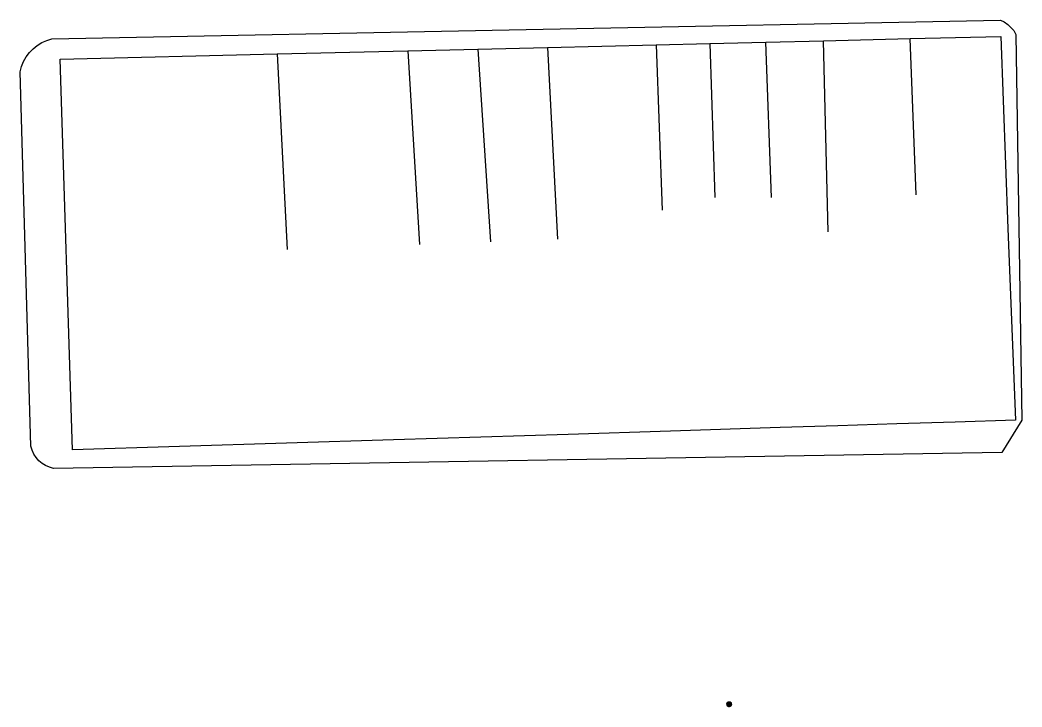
# Model space of a CAD drawing. Header units: metres. Extents: x 668617 to 675126, y 2286318 to 2293677.
# Drawn here: x 669939.6 to 670067.8, y 2287046 to 2287133.8 of the extents above; entities that cross this region are included whole.
import ezdxf

# ---------------------------------------------------------------- set-up
doc = ezdxf.new("R2010")
doc.units = ezdxf.units.M
doc.header["$MEASUREMENT"] = 0
for name, color, linetype in [('DMTG-PB-BANQUETAS', 251, 'Continuous'), ('DMTG-PB-LOTIFICACION', 253, 'Continuous'), ('DMTG-PB-MANZANAS', 251, 'Continuous')]:
    doc.layers.add(name, color=color, linetype=linetype)
doc.layers.add('VEGETACIÓN', color=96, linetype='Continuous', lineweight=0)

# ---------------------------------------------------------------- blocks, each defined once
blk = doc.blocks.new('VEGETACION PLAN 5')
at = {"layer": 'VEGETACIÓN'}
for p, q in [((3147.31, 2931.66), (3147.11, 2931.61)), ((3147.11, 2931.61), (3147.31, 2931.66)), ((3147.31, 2931.66), (3147.11, 2931.61)), ((3147.11, 2931.61), (3147.31, 2931.66)), ((3147.31, 2931.55), (3147.13, 2931.7)), ((3147.13, 2931.7), (3147.31, 2931.55)), ((3147.31, 2931.66), (3147.18, 2931.75)), ((3147.18, 2931.75), (3147.31, 2931.66)), ((3147.31, 2931.66), (3147.18, 2931.75)), ((3147.18, 2931.75), (3147.31, 2931.66)), ((3147.46, 2931.68), (3147.22, 2931.81)), ((3147.22, 2931.81), (3147.46, 2931.68)), ((3147.46, 2931.68), (3147.22, 2931.81)), ((3147.22, 2931.81), (3147.46, 2931.68)), ((3147.39, 2931.79), (3147.25, 2931.87)), ((3147.25, 2931.87), (3147.39, 2931.79)), ((3147.39, 2931.79), (3147.25, 2931.87)), ((3147.25, 2931.87), (3147.39, 2931.79)), ((3147.47, 2931.8), (3147.3, 2931.93)), ((3147.3, 2931.93), (3147.47, 2931.8)), ((3147.47, 2931.8), (3147.3, 2931.93)), ((3147.3, 2931.93), (3147.47, 2931.8)), ((3147.46, 2931.68), (3147.31, 2931.66)), ((3147.31, 2931.66), (3147.46, 2931.68)), ((3147.46, 2931.68), (3147.31, 2931.66)), ((3147.31, 2931.66), (3147.46, 2931.68)), ((3147.56, 2931.77), (3147.36, 2932)), ((3147.36, 2932), (3147.56, 2931.77)), ((3147.56, 2931.77), (3147.36, 2932)), ((3147.36, 2932), (3147.56, 2931.77)), ((3147.68, 2931.83), (3147.39, 2932.03)), ((3147.39, 2932.03), (3147.68, 2931.83)), ((3147.68, 2931.83), (3147.39, 2932.03)), ((3147.39, 2932.03), (3147.68, 2931.83)), ((3147.47, 2931.8), (3147.39, 2931.79)), ((3147.39, 2931.79), (3147.47, 2931.8)), ((3147.47, 2931.8), (3147.39, 2931.79)), ((3147.39, 2931.79), (3147.47, 2931.8)), ((3147.77, 2931.62), (3147.46, 2931.68)), ((3147.46, 2931.68), (3147.77, 2931.62)), ((3147.77, 2931.62), (3147.46, 2931.68)), ((3147.46, 2931.68), (3147.77, 2931.62)), ((3147.56, 2931.77), (3147.47, 2931.8)), ((3147.47, 2931.8), (3147.56, 2931.77)), ((3147.56, 2931.77), (3147.47, 2931.8)), ((3147.47, 2931.8), (3147.56, 2931.77)), ((3147.66, 2931.89), (3147.48, 2932.11)), ((3147.48, 2932.11), (3147.66, 2931.89)), ((3147.66, 2931.89), (3147.48, 2932.11)), ((3147.48, 2932.11), (3147.66, 2931.89)), ((3147.77, 2931.62), (3147.56, 2931.77)), ((3147.56, 2931.77), (3147.77, 2931.62)), ((3147.77, 2931.62), (3147.56, 2931.77)), ((3147.56, 2931.77), (3147.77, 2931.62)), ((3147.62, 2932.04), (3147.59, 2932.21)), ((3147.59, 2932.21), (3147.62, 2932.04)), ((3147.62, 2932.04), (3147.59, 2932.21)), ((3147.59, 2932.21), (3147.62, 2932.04)), ((3147.62, 2932.04), (3147.68, 2932.24)), ((3147.68, 2932.24), (3147.62, 2932.04)), ((3147.62, 2932.04), (3147.68, 2932.24)), ((3147.68, 2932.24), (3147.62, 2932.04)), ((3147.79, 2931.92), (3147.62, 2932.23)), ((3147.62, 2932.23), (3147.79, 2931.92)), ((3147.79, 2931.92), (3147.62, 2932.23)), ((3147.62, 2932.23), (3147.79, 2931.92)), ((3147.66, 2931.89), (3147.62, 2932.04)), ((3147.62, 2932.04), (3147.66, 2931.89)), ((3147.66, 2931.89), (3147.62, 2932.04)), ((3147.62, 2932.04), (3147.66, 2931.89)), ((3147.68, 2931.83), (3147.66, 2931.89)), ((3147.66, 2931.89), (3147.68, 2931.83)), ((3147.68, 2931.83), (3147.66, 2931.89)), ((3147.66, 2931.89), (3147.68, 2931.83)), ((3147.77, 2931.62), (3147.68, 2931.83)), ((3147.68, 2931.83), (3147.77, 2931.62)), ((3147.77, 2931.62), (3147.68, 2931.83)), ((3147.68, 2931.83), (3147.77, 2931.62)), ((3147.76, 2932.17), (3147.7, 2932.27)), ((3147.7, 2932.27), (3147.76, 2932.17)), ((3147.76, 2932.17), (3147.7, 2932.27)), ((3147.7, 2932.27), (3147.76, 2932.17)), ((3147.79, 2931.92), (3147.76, 2932.17)), ((3147.76, 2932.17), (3147.79, 2931.92)), ((3147.79, 2931.92), (3147.76, 2932.17)), ((3147.76, 2932.17), (3147.79, 2931.92)), ((3147.77, 2931.62), (3147.94, 2931.5)), ((3147.88, 2931.48), (3147.77, 2931.62)), ((3147.77, 2931.62), (3147.94, 2931.5)), ((3147.83, 2932.14), (3147.79, 2932.26)), ((3147.79, 2932.26), (3147.83, 2932.14)), ((3147.81, 2931.8), (3147.79, 2931.92)), ((3147.79, 2931.92), (3147.81, 2931.8)), ((3147.81, 2931.8), (3147.79, 2931.92)), ((3147.79, 2931.92), (3147.81, 2931.8)), ((3147.91, 2931.72), (3147.81, 2931.8)), ((3147.81, 2931.8), (3147.91, 2931.72)), ((3147.91, 2931.72), (3147.81, 2931.8)), ((3147.81, 2931.8), (3147.91, 2931.72)), ((3147.83, 2932.14), (3147.82, 2932.3)), ((3147.82, 2932.3), (3147.83, 2932.14)), ((3147.96, 2931.83), (3147.83, 2932.14)), ((3147.83, 2932.14), (3147.96, 2931.83)), ((3147.91, 2931.72), (3147.9, 2932.32)), ((3147.9, 2932.32), (3147.91, 2931.72)), ((3147.91, 2931.72), (3147.9, 2932.32)), ((3147.9, 2932.32), (3147.91, 2931.72)), ((3147.94, 2931.5), (3147.91, 2931.72)), ((3147.91, 2931.72), (3147.94, 2931.5)), ((3147.94, 2931.5), (3147.91, 2931.72)), ((3147.91, 2931.72), (3147.94, 2931.5)), ((3147.99, 2932.13), (3147.96, 2932.34)), ((3147.96, 2932.34), (3147.99, 2932.13)), ((3147.96, 2931.83), (3147.99, 2932.13)), ((3147.99, 2932.13), (3147.96, 2931.83)), ((3148.08, 2931.59), (3147.96, 2931.83)), ((3147.96, 2931.83), (3148.08, 2931.59)), ((3148.05, 2932.02), (3148.01, 2932.36)), ((3148.01, 2932.36), (3148.05, 2932.02)), ((3148.05, 2932.02), (3148.01, 2932.36)), ((3148.01, 2932.36), (3148.05, 2932.02)), ((3148.17, 2932.11), (3148.04, 2932.34)), ((3148.04, 2932.34), (3148.17, 2932.11)), ((3148.05, 2932.02), (3148.08, 2932.38)), ((3148.08, 2932.38), (3148.05, 2932.02)), ((3148.05, 2932.02), (3148.08, 2932.38)), ((3148.08, 2932.38), (3148.05, 2932.02)), ((3148.13, 2931.82), (3148.05, 2932.02)), ((3148.05, 2932.02), (3148.13, 2931.82)), ((3148.13, 2931.82), (3148.05, 2932.02)), ((3148.07, 2931.45), (3148.08, 2931.59)), ((3148.08, 2931.59), (3148.07, 2931.45)), ((3148.07, 2931.45), (3148.08, 2931.59)), ((3148.07, 2931.45), (3148.08, 2931.59)), ((3148.08, 2931.59), (3148.13, 2931.82)), ((3148.13, 2931.82), (3148.08, 2931.59)), ((3148.08, 2931.59), (3148.13, 2931.82)), ((3148.08, 2931.59), (3148.11, 2931.45)), ((3148.13, 2931.82), (3148.17, 2932.11)), ((3148.17, 2932.11), (3148.13, 2931.82)), ((3148.17, 2932.11), (3148.22, 2932.37)), ((3148.22, 2932.37), (3148.17, 2932.11)), ((3148.23, 2931.54), (3148.32, 2931.7)), ((3148.32, 2931.7), (3148.23, 2931.54)), ((3148.29, 2931.99), (3148.26, 2932.36)), ((3148.26, 2932.36), (3148.29, 2931.99)), ((3148.27, 2931.41), (3148.47, 2931.63)), ((3148.47, 2931.63), (3148.27, 2931.41)), ((3148.29, 2931.99), (3148.33, 2932.08)), ((3148.33, 2932.08), (3148.29, 2931.99)), ((3148.3, 2931.84), (3148.29, 2931.99)), ((3148.29, 2931.99), (3148.3, 2931.84)), ((3148.3, 2931.84), (3148.41, 2932)), ((3148.41, 2932), (3148.3, 2931.84)), ((3148.32, 2931.7), (3148.3, 2931.84)), ((3148.3, 2931.84), (3148.32, 2931.7)), ((3148.32, 2931.7), (3148.5, 2931.9)), ((3148.5, 2931.9), (3148.32, 2931.7)), ((3148.33, 2932.08), (3148.37, 2932.36)), ((3148.37, 2932.36), (3148.33, 2932.08)), ((3148.33, 2932.08), (3148.46, 2932.32)), ((3148.46, 2932.32), (3148.33, 2932.08)), ((3148.41, 2932), (3148.73, 2932.21)), ((3148.73, 2932.21), (3148.41, 2932)), ((3148.41, 2932), (3148.48, 2932.1)), ((3148.48, 2932.1), (3148.41, 2932)), ((3148.48, 2932.1), (3148.47, 2932.32)), ((3148.47, 2932.32), (3148.48, 2932.1)), ((3148.47, 2931.63), (3148.81, 2932.19)), ((3148.81, 2932.19), (3148.47, 2931.63)), ((3148.47, 2931.63), (3148.62, 2931.74)), ((3148.62, 2931.74), (3148.47, 2931.63)), ((3148.48, 2932.1), (3148.58, 2932.29)), ((3148.58, 2932.29), (3148.48, 2932.1)), ((3148.5, 2931.9), (3148.65, 2932.05)), ((3148.65, 2932.05), (3148.5, 2931.9)), ((3148.56, 2931.5), (3148.66, 2931.69)), ((3148.66, 2931.69), (3148.56, 2931.5)), ((3148.56, 2931.5), (3148.83, 2931.62)), ((3148.83, 2931.62), (3148.56, 2931.5)), ((3148.65, 2932.05), (3148.78, 2932.21)), ((3148.78, 2932.21), (3148.65, 2932.05)), ((3148.65, 2932.05), (3148.85, 2932.15)), ((3148.85, 2932.15), (3148.65, 2932.05)), ((3148.66, 2931.69), (3148.9, 2931.78)), ((3148.9, 2931.78), (3148.66, 2931.69)), ((3148.66, 2931.69), (3148.7, 2931.75)), ((3148.7, 2931.75), (3148.66, 2931.69)), ((3148.7, 2931.75), (3148.9, 2932.12)), ((3148.9, 2932.12), (3148.7, 2931.75)), ((3148.7, 2931.75), (3148.83, 2931.89)), ((3148.83, 2931.89), (3148.7, 2931.75)), ((3148.7, 2931.75), (3148.84, 2931.82)), ((3148.84, 2931.82), (3148.7, 2931.75)), ((3148.72, 2931.48), (3149.18, 2931.79)), ((3149.18, 2931.79), (3148.72, 2931.48)), ((3148.83, 2931.89), (3148.99, 2932.07)), ((3148.99, 2932.07), (3148.83, 2931.89)), ((3148.83, 2931.89), (3149.03, 2931.99)), ((3149.03, 2931.99), (3148.83, 2931.89)), ((3148.83, 2931.62), (3149.04, 2931.93)), ((3149.04, 2931.93), (3148.83, 2931.62)), ((3148.83, 2931.62), (3149.15, 2931.83)), ((3149.15, 2931.83), (3148.83, 2931.62)), ((3148.84, 2931.82), (3149.06, 2931.97)), ((3149.06, 2931.97), (3148.84, 2931.82)), ((3148.89, 2931.45), (3149.02, 2931.59)), ((3149.02, 2931.59), (3148.89, 2931.45)), ((3148.9, 2931.78), (3149.1, 2931.91)), ((3149.1, 2931.91), (3148.9, 2931.78)), ((3149.02, 2931.59), (3149.22, 2931.73)), ((3149.22, 2931.73), (3149.02, 2931.59)), ((3149.04, 2931.54), (3149.25, 2931.6)), ((3149.25, 2931.6), (3149.04, 2931.54)), ((3147.22, 2931.38), (3147.07, 2931.41)), ((3147.07, 2931.41), (3147.22, 2931.38)), ((3147.22, 2931.38), (3147.07, 2931.3)), ((3147.07, 2931.3), (3147.22, 2931.38)), ((3147.45, 2931.34), (3147.07, 2931.17)), ((3147.07, 2931.17), (3147.45, 2931.34)), ((3147.26, 2931.17), (3147.08, 2931.08)), ((3147.08, 2931.08), (3147.26, 2931.17)), ((3147.37, 2931.42), (3147.09, 2931.47)), ((3147.09, 2931.47), (3147.37, 2931.42)), ((3147.45, 2931.27), (3147.09, 2931.26)), ((3147.09, 2931.26), (3147.45, 2931.27)), ((3147.26, 2931.17), (3147.09, 2931.15)), ((3147.09, 2931.15), (3147.26, 2931.17)), ((3147.2, 2931.07), (3147.09, 2931.02)), ((3147.09, 2931.02), (3147.2, 2931.07)), ((3147.4, 2931.06), (3147.1, 2931.01)), ((3147.1, 2931.01), (3147.4, 2931.06)), ((3147.31, 2931.55), (3147.11, 2931.56)), ((3147.11, 2931.56), (3147.31, 2931.55)), ((3147.39, 2931.02), (3147.12, 2930.97)), ((3147.12, 2930.97), (3147.39, 2931.02)), ((3147.39, 2931.02), (3147.16, 2930.87)), ((3147.16, 2930.87), (3147.39, 2931.02)), ((3147.43, 2931.51), (3147.19, 2931.3)), ((3147.19, 2931.3), (3147.43, 2931.51)), ((3147.52, 2931.19), (3147.2, 2931.07)), ((3147.2, 2931.07), (3147.52, 2931.19)), ((3147.39, 2931.02), (3147.2, 2930.75)), ((3147.2, 2930.75), (3147.39, 2931.02)), ((3147.37, 2931.42), (3147.22, 2931.38)), ((3147.22, 2931.38), (3147.37, 2931.42)), ((3147.46, 2930.8), (3147.23, 2930.7)), ((3147.23, 2930.7), (3147.46, 2930.8)), ((3147.45, 2931.27), (3147.26, 2931.17)), ((3147.26, 2931.17), (3147.45, 2931.27)), ((3147.52, 2930.75), (3147.26, 2930.63)), ((3147.26, 2930.63), (3147.52, 2930.75)), ((3147.43, 2931.51), (3147.31, 2931.55)), ((3147.31, 2931.55), (3147.43, 2931.51)), ((3147.52, 2930.75), (3147.32, 2930.55)), ((3147.32, 2930.55), (3147.52, 2930.75)), ((3147.64, 2930.7), (3147.33, 2930.53)), ((3147.33, 2930.53), (3147.64, 2930.7)), ((3147.5, 2931.41), (3147.37, 2931.42)), ((3147.37, 2931.42), (3147.5, 2931.41)), ((3147.79, 2931.03), (3147.39, 2931.02)), ((3147.39, 2931.02), (3147.79, 2931.03)), ((3147.77, 2931.21), (3147.4, 2931.06)), ((3147.4, 2931.06), (3147.77, 2931.21)), ((3147.64, 2930.7), (3147.42, 2930.46)), ((3147.42, 2930.46), (3147.64, 2930.7)), ((3147.66, 2931.55), (3147.43, 2931.51)), ((3147.43, 2931.51), (3147.66, 2931.55)), ((3147.73, 2931.51), (3147.45, 2931.34)), ((3147.45, 2931.34), (3147.73, 2931.51)), ((3147.63, 2931.27), (3147.45, 2931.27)), ((3147.45, 2931.27), (3147.63, 2931.27)), ((3147.67, 2930.95), (3147.46, 2930.8)), ((3147.46, 2930.8), (3147.67, 2930.95)), ((3147.74, 2931.3), (3147.5, 2931.41)), ((3147.5, 2931.41), (3147.74, 2931.3)), ((3147.63, 2931.27), (3147.52, 2931.19)), ((3147.52, 2931.19), (3147.63, 2931.27)), ((3147.67, 2930.95), (3147.52, 2930.75)), ((3147.52, 2930.75), (3147.67, 2930.95)), ((3147.64, 2930.7), (3147.53, 2930.34)), ((3147.53, 2930.34), (3147.64, 2930.7)), ((3147.63, 2930.45), (3147.56, 2930.36)), ((3147.56, 2930.36), (3147.63, 2930.45)), ((3147.71, 2931.26), (3147.63, 2931.27)), ((3147.63, 2931.27), (3147.71, 2931.26)), ((3147.77, 2930.6), (3147.63, 2930.45)), ((3147.63, 2930.45), (3147.77, 2930.6)), ((3147.63, 2930.45), (3147.63, 2930.36)), ((3147.63, 2930.36), (3147.63, 2930.45)), ((3147.66, 2930.75), (3147.64, 2930.7)), ((3147.64, 2930.7), (3147.66, 2930.75)), ((3147.73, 2931.51), (3147.66, 2931.55)), ((3147.66, 2931.55), (3147.73, 2931.51)), ((3147.8, 2930.79), (3147.66, 2930.75)), ((3147.66, 2930.75), (3147.8, 2930.79)), ((3147.74, 2930.98), (3147.67, 2930.95)), ((3147.67, 2930.95), (3147.74, 2930.98)), ((3147.75, 2930.49), (3147.69, 2930.29)), ((3147.69, 2930.29), (3147.75, 2930.49)), ((3147.71, 2931.26), (3147.74, 2931.3)), ((3147.77, 2931.21), (3147.71, 2931.26)), ((3147.97, 2931.41), (3147.73, 2931.51)), ((3147.73, 2931.51), (3147.88, 2931.48)), ((3147.85, 2930.35), (3147.73, 2930.26)), ((3147.73, 2930.26), (3147.85, 2930.35)), ((3147.74, 2931.3), (3147.9, 2931.27)), ((3147.79, 2931.03), (3147.74, 2930.98)), ((3147.74, 2930.98), (3147.79, 2931.03)), ((3147.77, 2930.6), (3147.75, 2930.49)), ((3147.75, 2930.49), (3147.77, 2930.6)), ((3147.75, 2930.49), (3147.79, 2930.24)), ((3147.79, 2930.24), (3147.75, 2930.49)), ((3147.9, 2931.24), (3147.77, 2931.21)), ((3147.8, 2930.79), (3147.77, 2930.6)), ((3147.77, 2930.6), (3147.8, 2930.79)), ((3147.79, 2931.03), (3148.08, 2931.15)), ((3148.05, 2931.09), (3147.79, 2931.03)), ((3147.91, 2930.88), (3147.8, 2930.79)), ((3147.8, 2930.79), (3147.91, 2930.88)), ((3147.91, 2930.59), (3147.82, 2930.22)), ((3147.82, 2930.22), (3147.85, 2930.35)), ((3147.85, 2930.35), (3147.91, 2930.59)), ((3147.94, 2930.48), (3147.89, 2930.19)), ((3147.89, 2930.19), (3147.94, 2930.48)), ((3147.9, 2931.27), (3148.13, 2931.28)), ((3148.12, 2931.23), (3147.9, 2931.24)), ((3147.91, 2930.88), (3148.03, 2931.03)), ((3148.05, 2931.02), (3147.91, 2930.88)), ((3147.91, 2930.88), (3147.91, 2930.59)), ((3147.91, 2930.59), (3147.91, 2930.88)), ((3147.91, 2930.59), (3147.94, 2930.48)), ((3147.94, 2930.48), (3147.91, 2930.59)), ((3147.94, 2931.5), (3148.1, 2931.38)), ((3147.94, 2931.5), (3148.1, 2931.38)), ((3147.94, 2930.48), (3147.98, 2930.38)), ((3147.98, 2930.38), (3147.94, 2930.48)), ((3147.98, 2930.38), (3147.95, 2930.18)), ((3147.95, 2930.18), (3147.98, 2930.38)), ((3148.13, 2931.28), (3147.97, 2931.41)), ((3148.05, 2930.37), (3147.99, 2930.18)), ((3147.99, 2930.18), (3148.05, 2930.37)), ((3148.03, 2931.03), (3148.05, 2931.09)), ((3148.19, 2930.41), (3148.04, 2930.17)), ((3148.04, 2930.17), (3148.19, 2930.41)), ((3148.12, 2930.81), (3148.05, 2931.02)), ((3148.14, 2930.56), (3148.05, 2930.37)), ((3148.05, 2930.37), (3148.14, 2930.56)), ((3148.05, 2930.37), (3148.11, 2930.15)), ((3148.11, 2930.15), (3148.05, 2930.37)), ((3148.1, 2931.38), (3148.07, 2931.45)), ((3148.1, 2931.38), (3148.07, 2931.45)), ((3148.08, 2931.15), (3148.12, 2931.23)), ((3148.11, 2931.45), (3148.19, 2931.31)), ((3148.18, 2931.2), (3148.12, 2931.08)), ((3148.12, 2931.08), (3148.16, 2930.83)), ((3148.14, 2930.56), (3148.12, 2930.81)), ((3148.16, 2930.83), (3148.14, 2930.56)), ((3148.14, 2930.56), (3148.19, 2930.41)), ((3148.19, 2930.41), (3148.14, 2930.56)), ((3148.22, 2930.4), (3148.16, 2930.18)), ((3148.16, 2930.18), (3148.22, 2930.4)), ((3148.22, 2931.09), (3148.18, 2931.2)), ((3148.19, 2931.31), (3148.23, 2931.54)), ((3148.19, 2930.41), (3148.24, 2930.17)), ((3148.24, 2930.17), (3148.19, 2930.41)), ((3148.25, 2930.98), (3148.22, 2931.09)), ((3148.28, 2930.5), (3148.22, 2930.4)), ((3148.22, 2930.4), (3148.28, 2930.5)), ((3148.23, 2931.54), (3148.27, 2931.41)), ((3148.27, 2931.41), (3148.23, 2931.27)), ((3148.23, 2931.27), (3148.29, 2931.25)), ((3148.37, 2931.23), (3148.25, 2931.2)), ((3148.25, 2931.2), (3148.29, 2931.13)), ((3148.33, 2930.97), (3148.25, 2930.98)), ((3148.33, 2930.97), (3148.26, 2930.71)), ((3148.26, 2930.71), (3148.33, 2930.97)), ((3148.26, 2930.71), (3148.28, 2930.5)), ((3148.28, 2930.5), (3148.26, 2930.71)), ((3148.42, 2931.04), (3148.27, 2931.07)), ((3148.27, 2931.07), (3148.33, 2930.97)), ((3148.28, 2930.5), (3148.34, 2930.36)), ((3148.34, 2930.36), (3148.28, 2930.5)), ((3148.29, 2931.25), (3148.41, 2931.29)), ((3148.29, 2931.13), (3148.42, 2931.04)), ((3148.34, 2930.36), (3148.31, 2930.17)), ((3148.31, 2930.17), (3148.34, 2930.36)), ((3148.33, 2930.97), (3148.43, 2930.86)), ((3148.43, 2930.86), (3148.33, 2930.97)), ((3148.34, 2930.36), (3148.41, 2930.17)), ((3148.41, 2930.17), (3148.34, 2930.36)), ((3148.35, 2930.17), (3148.48, 2930.66)), ((3148.44, 2930.48), (3148.35, 2930.17)), ((3148.41, 2931.29), (3148.37, 2931.23)), ((3148.41, 2931.29), (3148.51, 2931.43)), ((3148.51, 2931.43), (3148.41, 2931.29)), ((3148.41, 2931.29), (3148.69, 2931.32)), ((3148.69, 2931.32), (3148.41, 2931.29)), ((3148.42, 2931.04), (3148.57, 2931.15)), ((3148.57, 2931.15), (3148.42, 2931.04)), ((3148.42, 2931.04), (3148.69, 2930.99)), ((3148.69, 2930.99), (3148.42, 2931.04)), ((3148.43, 2930.86), (3148.69, 2930.73)), ((3148.69, 2930.73), (3148.43, 2930.86)), ((3148.43, 2930.86), (3148.44, 2930.76)), ((3148.44, 2930.76), (3148.43, 2930.86)), ((3148.44, 2930.76), (3148.6, 2930.62)), ((3148.6, 2930.62), (3148.44, 2930.76)), ((3148.44, 2930.76), (3148.48, 2930.66)), ((3148.48, 2930.66), (3148.44, 2930.76)), ((3148.48, 2930.66), (3148.44, 2930.48)), ((3148.44, 2930.48), (3148.47, 2930.37)), ((3148.47, 2930.37), (3148.44, 2930.48)), ((3148.47, 2930.37), (3148.59, 2930.25)), ((3148.59, 2930.25), (3148.47, 2930.37)), ((3148.47, 2930.37), (3148.51, 2930.23)), ((3148.51, 2930.23), (3148.47, 2930.37)), ((3148.48, 2930.66), (3148.57, 2930.46)), ((3148.57, 2930.46), (3148.48, 2930.66)), ((3149.04, 2931.54), (3148.51, 2931.43)), ((3148.51, 2931.43), (3148.56, 2931.5)), ((3148.56, 2931.5), (3148.51, 2931.43)), ((3148.51, 2931.43), (3148.72, 2931.48)), ((3148.57, 2931.15), (3148.69, 2931.23)), ((3148.69, 2931.23), (3148.57, 2931.15)), ((3148.57, 2931.15), (3148.82, 2931.09)), ((3148.82, 2931.09), (3148.57, 2931.15)), ((3148.57, 2930.46), (3148.73, 2930.3)), ((3148.73, 2930.3), (3148.57, 2930.46)), ((3148.57, 2930.46), (3148.64, 2930.25)), ((3148.64, 2930.25), (3148.57, 2930.46)), ((3148.6, 2930.62), (3148.7, 2930.56)), ((3148.7, 2930.56), (3148.6, 2930.62)), ((3148.6, 2930.62), (3148.78, 2930.3)), ((3148.78, 2930.3), (3148.6, 2930.62)), ((3148.69, 2931.32), (3148.89, 2931.45)), ((3148.89, 2931.45), (3148.69, 2931.32)), ((3148.69, 2931.23), (3148.82, 2931.33)), ((3148.82, 2931.33), (3148.69, 2931.23)), ((3148.69, 2931.32), (3149, 2931.25)), ((3149, 2931.25), (3148.69, 2931.32)), ((3148.69, 2931.23), (3148.84, 2931.24)), ((3148.84, 2931.24), (3148.69, 2931.23)), ((3148.69, 2930.99), (3148.9, 2931.08)), ((3148.9, 2931.08), (3148.69, 2930.99)), ((3148.69, 2930.99), (3148.82, 2930.92)), ((3148.82, 2930.92), (3148.69, 2930.99)), ((3148.69, 2930.73), (3149.11, 2930.67)), ((3149.11, 2930.67), (3148.69, 2930.73)), ((3148.69, 2930.73), (3148.82, 2930.65)), ((3148.82, 2930.65), (3148.69, 2930.73)), ((3148.7, 2930.56), (3148.94, 2930.47)), ((3148.94, 2930.47), (3148.7, 2930.56)), ((3148.7, 2930.56), (3148.85, 2930.38)), ((3148.85, 2930.38), (3148.7, 2930.56)), ((3148.72, 2931.48), (3149.04, 2931.54)), ((3148.82, 2931.33), (3148.94, 2931.34)), ((3148.94, 2931.34), (3148.82, 2931.33)), ((3148.82, 2931.09), (3148.95, 2931.03)), ((3148.95, 2931.03), (3148.82, 2931.09)), ((3148.82, 2930.92), (3148.96, 2930.9)), ((3148.96, 2930.9), (3148.82, 2930.92)), ((3148.82, 2930.92), (3148.91, 2930.78)), ((3148.91, 2930.78), (3148.82, 2930.92)), ((3148.82, 2930.65), (3149.03, 2930.54)), ((3149.03, 2930.54), (3148.82, 2930.65)), ((3148.82, 2930.65), (3148.96, 2930.48)), ((3148.96, 2930.48), (3148.82, 2930.65)), ((3148.84, 2931.24), (3149.12, 2931.15)), ((3149.12, 2931.15), (3148.84, 2931.24)), ((3148.9, 2931.08), (3149.3, 2931.12)), ((3149.3, 2931.12), (3148.9, 2931.08)), ((3148.91, 2930.78), (3149.13, 2930.69)), ((3149.13, 2930.69), (3148.91, 2930.78)), ((3148.91, 2930.78), (3149.06, 2930.6)), ((3149.06, 2930.6), (3148.91, 2930.78)), ((3148.94, 2931.34), (3149.3, 2931.47)), ((3149.3, 2931.47), (3148.94, 2931.34)), ((3148.94, 2931.34), (3149.14, 2931.32)), ((3149.14, 2931.32), (3148.94, 2931.34)), ((3148.95, 2931.03), (3149.04, 2931)), ((3149.04, 2931), (3148.95, 2931.03)), ((3148.96, 2930.9), (3149.27, 2930.99)), ((3149.27, 2930.99), (3148.96, 2930.9)), ((3148.96, 2930.9), (3149.07, 2930.89)), ((3149.07, 2930.89), (3148.96, 2930.9)), ((3149, 2931.25), (3149.3, 2931.22)), ((3149.3, 2931.22), (3149, 2931.25)), ((3149.04, 2931.54), (3149.27, 2931.52)), ((3149.27, 2931.52), (3149.04, 2931.54)), ((3149.04, 2931), (3149.26, 2931.02)), ((3149.26, 2931.02), (3149.04, 2931)), ((3149.04, 2931), (3149.22, 2930.9)), ((3149.22, 2930.9), (3149.04, 2931)), ((3149.07, 2930.89), (3149.21, 2930.84)), ((3149.21, 2930.84), (3149.07, 2930.89)), ((3149.07, 2930.89), (3149.15, 2930.73)), ((3149.15, 2930.73), (3149.07, 2930.89)), ((3149.12, 2931.15), (3149.28, 2931.19)), ((3149.28, 2931.19), (3149.12, 2931.15)), ((3149.12, 2931.15), (3149.28, 2931.05)), ((3149.28, 2931.05), (3149.12, 2931.15)), ((3149.14, 2931.32), (3149.3, 2931.39)), ((3149.3, 2931.39), (3149.14, 2931.32)), ((3149.14, 2931.32), (3149.3, 2931.29)), ((3149.3, 2931.29), (3149.14, 2931.32))]:
    blk.add_line(p, q, dxfattribs=at)

msp = doc.modelspace()

# ---------------------------------------------------------------- hatches: boundary and pattern name
at = {"layer": 'VEGETACIÓN'}
h = msp.add_hatch(dxfattribs=at)
h.set_pattern_fill('AR-CONC', color=8, scale=0.008634)
h.set_pattern_definition([(50, (670009.49089, 2287037.40694), (0.0619304, -0.00541821), [0.00647573, -0.07123298]), (355, (670009.49089, 2287037.40694), (-0.0119802, 0.06494653), [0.00518058, -0.05698638]), (100.45144, (670009.49605, 2287037.40649), (0.04995019, 0.05952832), [0.00550352, -0.06053871]), (46.1842, (670009.49089, 2287037.42421), (0.09214882, -0.01429143), [0.0097136, -0.10684947]), (96.63564, (670009.49857, 2287037.42302), (0.08070152, 0.08410832), [0.0082553, -0.09080812]), (351.18416, (670009.49089, 2287037.42421), (0.0807015, 0.08410832), [0.00777087, -0.08547957]), (21, (670009.499525, 2287037.41989), (0.05153875, -0.03476332), [0.00647573, -0.07123298]), (326, (670009.499525, 2287037.41989), (0.02100858, 0.06261163), [0.00518058, -0.05698638]), (71.45144, (670009.50382, 2287037.416993), (0.07254732, 0.02784831), [0.00550352, -0.06053871]), (37.5, (670009.49089, 2287037.406939), (0.001049918, 0.028743055), [0, -0.05629564, 0, -0.05784981, 0, -0.05720224]), (7.5, (670009.49089, 2287037.40694), (0.022714214, 0.03405469), [0, -0.032983027, 0, -0.055000492, 0, -0.02180161]), (327.5, (670009.471637, 2287037.406939), (0.046091832, -0.001947455), [0, -0.02158575, 0, -0.06734754, 0, -0.08936501]), (317.5, (670009.463002, 2287037.40694), (0.050354045, 0.008643365), [0, -0.028061476, 0, -0.044725675, 0, -0.06346211])])
edge = h.paths.add_edge_path()
edge.add_arc((670030.35789, 2287046.3042), 0.25903, 0, 360)

# ---------------------------------------------------------------- linework, layer by layer
at = {"layer": 'DMTG-PB-BANQUETAS'}
msp.add_lwpolyline([(670065.06654, 2287133.84223), (670065.55972, 2287133.59458), (670066.01443, 2287133.28222), (670066.42068, 2287132.90821), (670066.77255, 2287132.4826), (670067.06109, 2287132.01246), (670067.82687, 2287082.66446), (670065.25527, 2287078.52933), (669943.92285, 2287076.48084), (669943.40384, 2287076.61768), (669942.91139, 2287076.82832), (669942.45445, 2287077.1097), (669942.04399, 2287077.45474), (669941.68895, 2287077.85737), (669941.39726, 2287078.30753), (669941.17386, 2287078.7952), (669941.02565, 2287079.3103), (669939.63532, 2287127.22987), (669939.81521, 2287127.89256), (669940.07691, 2287128.52765), (669940.41632, 2287129.12416), (669940.82938, 2287129.67313), (669941.30803, 2287130.16561), (669941.8452, 2287130.59265), (669942.43185, 2287130.94933), (669943.05892, 2287131.22871), (669943.7164, 2287131.42686), (670065.06654, 2287133.84223)], dxfattribs=at)
at = {"layer": 'DMTG-PB-LOTIFICACION'}
for p, q in [((670021.01897, 2287130.66944), (670027.90832, 2287130.83867)), ((670027.90832, 2287130.83867), (670035.03762, 2287131.01892)), ((670027.90832, 2287130.83867), (670028.51198, 2287111.12106)), ((670035.03762, 2287131.01892), (670042.43691, 2287131.20032)), ((670035.78191, 2287111.1519), (670035.03762, 2287131.01892)), ((670042.43691, 2287131.20032), (670053.53588, 2287131.46741)), ((670043.0506, 2287106.7627), (670042.43691, 2287131.20032)), ((670053.53588, 2287131.46741), (670065.1148, 2287131.74654)), ((670054.31073, 2287111.47052), (670053.53588, 2287131.46741)), ((670065.1148, 2287131.74654), (670066.02899, 2287107.1902)), ((669972.54348, 2287129.50377), (669989.27193, 2287129.90474)), ((669989.27193, 2287129.90474), (669998.19113, 2287130.11259)), ((669989.27193, 2287129.90474), (669990.75705, 2287105.13082)), ((669998.19113, 2287130.11259), (670007.12024, 2287130.34047)), ((669998.19113, 2287130.11259), (669999.81566, 2287105.47926)), ((670007.12024, 2287130.34047), (670021.01897, 2287130.66944)), ((670007.12024, 2287130.34047), (670008.39435, 2287105.80566)), ((670021.01897, 2287130.66944), (670021.77879, 2287109.50248)), ((669944.75611, 2287128.82587), (669972.54348, 2287129.50377)), ((669946.34823, 2287078.83217), (669944.75611, 2287128.82587)), ((669972.54348, 2287129.50377), (669973.79971, 2287104.46887))]:
    msp.add_line(p, q, dxfattribs=at)
at = {"layer": 'DMTG-PB-MANZANAS'}
msp.add_lwpolyline([(670065.1148, 2287131.74654), (670066.02899, 2287107.1902), (670066.98319, 2287082.63402), (670059.29415, 2287082.3914), (670051.83502, 2287082.16975), (670044.27598, 2287081.92768), (670036.90689, 2287081.69641), (670022.83872, 2287081.23672), (670009.76032, 2287080.83123), (669987.41311, 2287080.12641), (669946.34823, 2287078.83217), (669944.75611, 2287128.82587), (669972.54348, 2287129.50377), (669989.27193, 2287129.90474), (669998.19113, 2287130.11259), (670007.12024, 2287130.34047), (670021.01897, 2287130.66944), (670027.90832, 2287130.83867), (670035.03762, 2287131.01892), (670042.43691, 2287131.20032), (670053.53588, 2287131.46741)], close=True, dxfattribs=at)
at = {"layer": 'VEGETACIÓN'}
msp.add_circle((670030.35789, 2287046.3042), 0.25903, dxfattribs=at)

# ---------------------------------------------------------------- block references
at = {"layer": 'VEGETACIÓN', "xscale": 0.3144018576426627, "yscale": 0.3144018576426627, "zscale": 0.3144018576426627, "rotation": 0.4499127383752279}
msp.add_blockref('VEGETACION PLAN 5', (669047.83572, 2286116.96668), dxfattribs=at)

doc.saveas('drawing.dxf')
